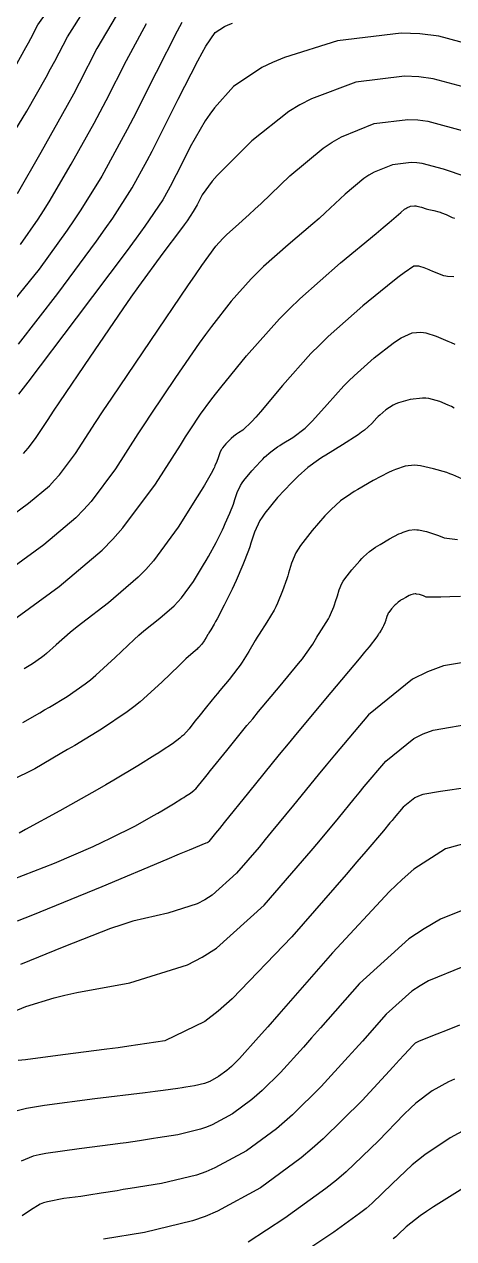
# Model space of a CAD drawing. Header units: metres. Extents: x 837117 to 838479, y 1189012 to 1191015.
# Drawn here: x 838162.4 to 838203.7, y 1189661.6 to 1189778.6 of the extents above; entities that cross this region are included whole.
import ezdxf

# ---------------------------------------------------------------- set-up
doc = ezdxf.new("R2010")
doc.units = ezdxf.units.M
doc.header["$LTSCALE"] = 0.3
doc.layers.add('COTAS 10', color=1, linetype='Continuous')
doc.layers.add('COTAS INT', color=252, linetype='Continuous')

msp = doc.modelspace()

# ---------------------------------------------------------------- linework, layer by layer
at = {"layer": 'COTAS 10'}
for points in [[(838161.98, 1189757.38), (838163.68, 1189759.81), (838164.2, 1189760.62), (838164.74, 1189761.49), (838166.88, 1189765.11), (838169.08, 1189769.07), (838169.66, 1189770.16), (838170.24, 1189771.24), (838172.2, 1189775.11), (838174.13, 1189778.66)], [(838160.67, 1189730.9), (838162.76, 1189732.44), (838164.77, 1189734.14), (838165.28, 1189734.66), (838165.75, 1189735.18), (838167.28, 1189737.24), (838169.22, 1189740.22), (838169.96, 1189741.34), (838170.79, 1189742.58), (838174.52, 1189748.12), (838178.09, 1189753.38), (838178.83, 1189754.45), (838179.45, 1189755.35), (838180.78, 1189757.2), (838181.45, 1189757.95), (838181.65, 1189758.15), (838181.86, 1189758.35), (838182.68, 1189759.08), (838184.01, 1189760.27), (838184.54, 1189760.77), (838185.15, 1189761.33), (838187.91, 1189763.98), (838191.12, 1189766.66), (838192, 1189767.24), (838192.88, 1189767.75), (838196.02, 1189769.03), (838199.27, 1189769.43), (838200.22, 1189769.38), (838201.19, 1189769.26), (838204.86, 1189768.27)], [(838203.72, 1189741.6), (838203.46, 1189741.77), (838203.32, 1189741.83), (838203.16, 1189741.91), (838202.34, 1189742.26), (838201.3, 1189742.54), (838200.99, 1189742.57), (838200.68, 1189742.58), (838199.49, 1189742.44), (838198.37, 1189742.12), (838198.11, 1189742.02), (838197.86, 1189741.91), (838197.14, 1189741.45), (838196.56, 1189740.94), (838196.42, 1189740.8), (838196.28, 1189740.66), (838195.81, 1189740.13), (838195.11, 1189739.5), (838194.82, 1189739.28), (838194.5, 1189739.05), (838192.98, 1189738.08), (838191.38, 1189737.09), (838191, 1189736.85), (838190.66, 1189736.62), (838189.65, 1189735.89), (838188.7, 1189735.05), (838188.39, 1189734.75), (838188.07, 1189734.42), (838186.73, 1189732.99), (838185.5, 1189731.49), (838185.24, 1189731.12), (838185.02, 1189730.77), (838184.51, 1189729.66), (838184.17, 1189728.59), (838184.05, 1189728.25), (838183.93, 1189727.9), (838183.38, 1189726.52), (838182.74, 1189725.02), (838182.55, 1189724.59), (838182.35, 1189724.17), (838181.59, 1189722.63), (838180.91, 1189721.32), (838180.77, 1189721.04), (838180.64, 1189720.8), (838180.32, 1189720.26), (838180.13, 1189719.96), (838180.08, 1189719.88), (838180.03, 1189719.8), (838179.87, 1189719.52), (838179.71, 1189719.25), (838179.66, 1189719.18), (838179.61, 1189719.1), (838179.41, 1189718.83), (838179.15, 1189718.55), (838179.07, 1189718.47), (838178.98, 1189718.39), (838178.62, 1189718.08), (838177.92, 1189717.46), (838177.61, 1189717.17), (838177.26, 1189716.83), (838175.6, 1189715.21), (838173.52, 1189713.33), (838172.89, 1189712.84), (838172.25, 1189712.35), (838169.78, 1189710.68), (838167.21, 1189709.12), (838166.52, 1189708.71), (838165.82, 1189708.29), (838163.36, 1189706.86), (838161.1, 1189705.75)], [(838160.81, 1189683.25), (838162.51, 1189683.95), (838165.24, 1189684.81), (838166.26, 1189685.06), (838167.41, 1189685.31), (838172.51, 1189686.25), (838178.06, 1189687.98), (838179.49, 1189688.73), (838180.87, 1189689.6), (838185.45, 1189693.74), (838189.14, 1189698), (838189.96, 1189698.96), (838190.69, 1189699.82), (838192.59, 1189702.11), (838194.1, 1189703.96), (838194.58, 1189704.54), (838195.08, 1189705.16), (838197.14, 1189707.61), (838199.83, 1189709.79), (838200.73, 1189710.22), (838201.7, 1189710.58), (838205.79, 1189711.28)], [(838204.23, 1189682.18), (838203.04, 1189681.69), (838202.06, 1189681.29), (838200.36, 1189680.61), (838200.1, 1189680.5), (838200.03, 1189680.47), (838199.97, 1189680.43), (838199.78, 1189680.25), (838198.92, 1189679.31), (838198.44, 1189678.79), (838197.85, 1189678.16), (838194.86, 1189674.92), (838191.12, 1189671.21), (838190.07, 1189670.27), (838189, 1189669.38), (838185.08, 1189666.49), (838180.95, 1189664.24), (838179.76, 1189663.74), (838178.54, 1189663.3), (838173.94, 1189662.19), (838169.97, 1189661.56)]]:
    msp.add_lwpolyline(points, dxfattribs=at)
at = {"layer": 'COTAS INT'}
for points in [[(838161.47, 1189774.49), (838162.5, 1189776.34), (838162.75, 1189776.79), (838162.98, 1189777.21), (838163.66, 1189778.53), (838165.31, 1189780.83)], [(838160.65, 1189767.01), (838162.61, 1189770.21), (838164.45, 1189773.49), (838164.89, 1189774.29), (838165.3, 1189775.04), (838166.51, 1189777.39), (838168.25, 1189780.11)], [(838171.19, 1189779.39), (838169.35, 1189776.25), (838167.64, 1189772.93), (838167.08, 1189771.87), (838166.47, 1189770.76), (838163.94, 1189766.25), (838161.67, 1189762.27)], [(838177.53, 1189778.77), (838177.07, 1189777.94), (838175.05, 1189773.96), (838172.83, 1189769.55), (838172.25, 1189768.45), (838171.69, 1189767.39), (838169.81, 1189763.96), (838167.81, 1189760.7), (838167.17, 1189759.74), (838166.5, 1189758.76), (838163.78, 1189755.01), (838160.89, 1189751.44)], [(838161.79, 1189747.78), (838165.57, 1189752.64), (838169.32, 1189757.71), (838170.15, 1189758.87), (838170.88, 1189759.92), (838172.75, 1189762.82), (838174.19, 1189765.48), (838174.66, 1189766.37), (838175.16, 1189767.33), (838177.18, 1189771.37), (838179.07, 1189775.08), (838179.48, 1189775.84), (838179.84, 1189776.48), (838180.74, 1189777.81), (838181.63, 1189778.37), (838181.98, 1189778.53), (838182.39, 1189778.69)], [(838209.15, 1189775.58), (838202.24, 1189777.44), (838200.41, 1189777.66), (838198.63, 1189777.75), (838192.5, 1189777.01), (838187.39, 1189775.38), (838186.25, 1189774.9), (838185.22, 1189774.42), (838182.5, 1189772.59), (838180.67, 1189770.54), (838180.21, 1189769.93), (838179.76, 1189769.28), (838178.32, 1189766.77), (838177.12, 1189764.36), (838176.82, 1189763.79), (838176.55, 1189763.26), (838175.68, 1189761.68), (838173.95, 1189759.13), (838173.12, 1189757.99), (838172.15, 1189756.66), (838167.36, 1189750.27), (838162.7, 1189744.12), (838161.8, 1189742.94)], [(838207.01, 1189771.93), (838201.71, 1189773.35), (838200.32, 1189773.52), (838198.95, 1189773.59), (838194.26, 1189773.02), (838189.99, 1189771.42), (838188.89, 1189770.84), (838187.82, 1189770.2), (838184.26, 1189767.37), (838181.49, 1189764.61), (838180.93, 1189764.01), (838180.45, 1189763.48), (838179.46, 1189762.16), (838179.08, 1189761.4), (838178.98, 1189761.21), (838178.9, 1189761.04), (838178.62, 1189760.54), (838178.03, 1189759.67), (838177.73, 1189759.27), (838177.39, 1189758.8), (838175.69, 1189756.53), (838173.36, 1189753.34), (838172.62, 1189752.3), (838171.83, 1189751.18), (838168.65, 1189746.53), (838165.75, 1189742.22), (838165.14, 1189741.31), (838164.61, 1189740.52), (838163.42, 1189738.7), (838162.7, 1189737.74), (838162.48, 1189737.49), (838162.24, 1189737.25)], [(838204.89, 1189763.89), (838202.71, 1189764.62), (838200.66, 1189765.17), (838200.12, 1189765.24), (838199.59, 1189765.26), (838197.78, 1189765.05), (838196.02, 1189764.33), (838195.53, 1189764.04), (838195.04, 1189763.72), (838193.25, 1189762.23), (838191.31, 1189760.42), (838190.72, 1189759.89), (838190.11, 1189759.36), (838187.74, 1189757.34), (838185.37, 1189755.25), (838184.76, 1189754.66), (838184.18, 1189754.07), (838182.26, 1189751.92), (838180.36, 1189749.47), (838179.79, 1189748.7), (838179.2, 1189747.88), (838176.91, 1189744.57), (838174.55, 1189741.04), (838173.92, 1189740.09), (838173.3, 1189739.14), (838171.14, 1189735.77), (838168.8, 1189732.63), (838168.07, 1189731.82), (838167.31, 1189731.04), (838164.23, 1189728.43), (838161.38, 1189726.34)], [(838160.85, 1189720.86), (838165.7, 1189724.42), (838169.84, 1189727.93), (838170.87, 1189728.98), (838171.85, 1189730.07), (838175, 1189734.3), (838177.38, 1189738.05), (838177.88, 1189738.83), (838178.32, 1189739.51), (838179.31, 1189741.03), (838180.32, 1189742.38), (838180.76, 1189742.95), (838181.28, 1189743.59), (838183.74, 1189746.64), (838186.91, 1189750.2), (838187.88, 1189751.17), (838188.88, 1189752.14), (838192.8, 1189755.61), (838196.21, 1189758.45), (838196.9, 1189759.02), (838197.47, 1189759.5), (838198.59, 1189760.47), (838198.96, 1189760.78), (838199.06, 1189760.85), (838199.17, 1189760.91), (838199.53, 1189761.06), (838199.92, 1189761.1), (838200.03, 1189761.1), (838200.14, 1189761.08), (838200.57, 1189760.97), (838201.03, 1189760.82), (838201.15, 1189760.78), (838201.29, 1189760.74), (838201.78, 1189760.64), (838202.26, 1189760.52), (838202.39, 1189760.49), (838202.52, 1189760.44), (838202.96, 1189760.26), (838203.55, 1189759.99), (838203.77, 1189759.9)], [(838203.69, 1189754.25), (838203.08, 1189754.29), (838202.91, 1189754.32), (838202.74, 1189754.36), (838202.15, 1189754.57), (838201.6, 1189754.82), (838201.46, 1189754.88), (838201.32, 1189754.94), (838200.85, 1189755.14), (838200.43, 1189755.27), (838200.32, 1189755.29), (838200.21, 1189755.3), (838199.86, 1189755.28), (838198.91, 1189754.65), (838198.42, 1189754.28), (838197.84, 1189753.82), (838194.94, 1189751.47), (838191.61, 1189748.52), (838190.76, 1189747.69), (838189.94, 1189746.86), (838187.22, 1189743.8), (838185.1, 1189741.26), (838184.65, 1189740.75), (838184.27, 1189740.33), (838183.4, 1189739.5), (838182.98, 1189739.24), (838182.88, 1189739.18), (838182.79, 1189739.11), (838182.53, 1189738.92), (838182.28, 1189738.7), (838182.2, 1189738.62), (838182.11, 1189738.54), (838181.76, 1189738.16), (838181.44, 1189737.77), (838181.37, 1189737.67), (838181.31, 1189737.58), (838181.18, 1189737.29), (838181.09, 1189737.01), (838181.06, 1189736.92), (838181.03, 1189736.83), (838180.89, 1189736.47), (838180.71, 1189736.05), (838180.65, 1189735.93), (838180.59, 1189735.8), (838180.34, 1189735.3), (838179.69, 1189734.19), (838179.38, 1189733.68), (838179, 1189733.08), (838177.16, 1189730.15), (838174.78, 1189726.9), (838174.07, 1189726.08), (838173.33, 1189725.31), (838170.47, 1189722.84), (838167.86, 1189720.87), (838167.28, 1189720.42), (838166.76, 1189720), (838165.42, 1189718.82), (838164.51, 1189717.98), (838164.26, 1189717.78), (838164.02, 1189717.58), (838163.16, 1189716.99), (838162.33, 1189716.48)], [(838162.22, 1189711.31), (838163.85, 1189712.26), (838164.31, 1189712.53), (838164.77, 1189712.8), (838166.47, 1189713.84), (838168.22, 1189715.06), (838168.72, 1189715.45), (838169.23, 1189715.87), (838171.1, 1189717.59), (838172.92, 1189719.32), (838173.39, 1189719.74), (838173.85, 1189720.14), (838175.39, 1189721.37), (838176.78, 1189722.57), (838177.14, 1189722.94), (838177.48, 1189723.33), (838178.63, 1189724.91), (838179.62, 1189726.52), (838179.86, 1189726.93), (838180.09, 1189727.33), (838180.82, 1189728.68), (838181.42, 1189729.88), (838181.56, 1189730.19), (838181.7, 1189730.49), (838182.13, 1189731.49), (838182.48, 1189732.37), (838182.56, 1189732.59), (838182.63, 1189732.8), (838182.84, 1189733.48), (838183.16, 1189734.17), (838183.31, 1189734.4), (838183.47, 1189734.63), (838184.24, 1189735.57), (838185.09, 1189736.48), (838185.3, 1189736.69), (838185.49, 1189736.88), (838186.09, 1189737.41), (838186.72, 1189737.87), (838186.94, 1189738.01), (838187.18, 1189738.17), (838188.19, 1189738.79), (838189.38, 1189739.69), (838189.74, 1189740.02), (838190.1, 1189740.38), (838191.51, 1189741.97), (838193.11, 1189743.76), (838193.59, 1189744.25), (838194.09, 1189744.73), (838196.04, 1189746.46), (838197.85, 1189747.86), (838198.26, 1189748.15), (838198.64, 1189748.39), (838199.67, 1189748.86), (838200.51, 1189748.92), (838200.76, 1189748.89), (838201.01, 1189748.85), (838202.01, 1189748.53), (838203.11, 1189748.06), (838203.44, 1189747.92), (838203.78, 1189747.77)], [(838204.48, 1189734.79), (838203.6, 1189735.19), (838203.31, 1189735.29), (838203.01, 1189735.4), (838201.75, 1189735.77), (838200.5, 1189736.04), (838200.19, 1189736.08), (838199.9, 1189736.1), (838199.02, 1189736.03), (838198.08, 1189735.71), (838197.75, 1189735.57), (838197.41, 1189735.41), (838195.94, 1189734.64), (838194.46, 1189733.78), (838194.1, 1189733.57), (838193.78, 1189733.36), (838192.8, 1189732.67), (838191.89, 1189731.84), (838191.6, 1189731.55), (838191.29, 1189731.23), (838190.06, 1189729.82), (838188.93, 1189728.37), (838188.7, 1189728.01), (838188.5, 1189727.68), (838188.06, 1189726.66), (838187.79, 1189725.72), (838187.71, 1189725.44), (838187.61, 1189725.15), (838187.22, 1189724), (838186.72, 1189722.81), (838186.56, 1189722.48), (838186.39, 1189722.15), (838185.69, 1189720.98), (838184.95, 1189719.85), (838184.77, 1189719.54), (838184.58, 1189719.24), (838183.97, 1189718.18), (838183.33, 1189717.13), (838183.13, 1189716.84), (838182.92, 1189716.55), (838182.08, 1189715.48), (838181.19, 1189714.42), (838180.95, 1189714.13), (838180.72, 1189713.85), (838179.89, 1189712.83), (838179.15, 1189711.9), (838178.96, 1189711.67), (838178.78, 1189711.44), (838178.22, 1189710.73), (838177.67, 1189710.12), (838177.5, 1189709.96), (838177.32, 1189709.8), (838176.62, 1189709.27), (838175.64, 1189708.63), (838175.3, 1189708.41), (838174.92, 1189708.17), (838173.27, 1189707.14), (838170.99, 1189705.77), (838170.21, 1189705.32), (838169.36, 1189704.84), (838165.77, 1189702.83), (838162.49, 1189701.03), (838161.85, 1189700.67)], [(838161.29, 1189696.22), (838165.27, 1189697.76), (838168.98, 1189699.38), (838169.85, 1189699.78), (838170.66, 1189700.17), (838173.05, 1189701.38), (838174.8, 1189702.36), (838175.22, 1189702.6), (838175.6, 1189702.82), (838176.71, 1189703.49), (838177.52, 1189703.99), (838177.7, 1189704.11), (838177.87, 1189704.22), (838178.35, 1189704.53), (838178.69, 1189704.79), (838178.78, 1189704.87), (838178.86, 1189704.94), (838179.13, 1189705.24), (838179.7, 1189705.95), (838179.97, 1189706.29), (838180.29, 1189706.69), (838181.85, 1189708.64), (838183.79, 1189711.02), (838184.34, 1189711.69), (838184.9, 1189712.37), (838186.97, 1189714.85), (838188.75, 1189717), (838189.12, 1189717.46), (838189.43, 1189717.87), (838190.14, 1189718.88), (838190.51, 1189719.53), (838190.62, 1189719.72), (838190.74, 1189719.91), (838191.19, 1189720.6), (838191.63, 1189721.32), (838191.73, 1189721.52), (838191.83, 1189721.73), (838192.14, 1189722.46), (838192.38, 1189723.17), (838192.43, 1189723.35), (838192.49, 1189723.52), (838192.65, 1189724.1), (838192.92, 1189724.73), (838193.05, 1189724.93), (838193.19, 1189725.15), (838193.88, 1189726.04), (838194.64, 1189726.91), (838194.83, 1189727.11), (838195.01, 1189727.29), (838195.57, 1189727.79), (838196.17, 1189728.22), (838196.37, 1189728.35), (838196.59, 1189728.48), (838197.5, 1189729.01), (838198.4, 1189729.49), (838198.62, 1189729.58), (838198.82, 1189729.67), (838199.4, 1189729.86), (838199.94, 1189729.91), (838200.12, 1189729.89), (838200.31, 1189729.87), (838201.08, 1189729.71), (838201.85, 1189729.48), (838202.04, 1189729.41), (838202.21, 1189729.34), (838202.76, 1189729.1), (838204.06, 1189728.95)], [(838204.33, 1189723.45), (838203.3, 1189723.42), (838202.46, 1189723.4), (838201.03, 1189723.41), (838200.83, 1189723.5), (838200.76, 1189723.53), (838200.69, 1189723.55), (838200.4, 1189723.64), (838200.11, 1189723.7), (838200.04, 1189723.71), (838199.98, 1189723.71), (838199.77, 1189723.7), (838199.56, 1189723.63), (838199.48, 1189723.59), (838199.4, 1189723.56), (838199.06, 1189723.38), (838198.72, 1189723.18), (838198.64, 1189723.13), (838198.56, 1189723.08), (838198.34, 1189722.92), (838198.13, 1189722.73), (838198.06, 1189722.67), (838197.99, 1189722.59), (838197.71, 1189722.27), (838197.45, 1189721.93), (838197.39, 1189721.85), (838197.35, 1189721.77), (838197.24, 1189721.54), (838197.18, 1189721.32), (838197.16, 1189721.25), (838197.14, 1189721.19), (838197.05, 1189720.92), (838196.94, 1189720.65), (838196.9, 1189720.57), (838196.86, 1189720.5), (838196.7, 1189720.23), (838196.53, 1189719.97), (838196.48, 1189719.89), (838196.44, 1189719.82), (838196.3, 1189719.58), (838195.54, 1189718.61), (838195.11, 1189718.09), (838194.58, 1189717.45), (838191.87, 1189714.22), (838188.62, 1189710.33), (838187.75, 1189709.28), (838186.89, 1189708.25), (838183.92, 1189704.58), (838181.58, 1189701.68), (838181.13, 1189701.11), (838180.76, 1189700.65), (838180.12, 1189699.86), (838180.02, 1189699.77), (838179.99, 1189699.75), (838179.96, 1189699.74), (838179.83, 1189699.7), (838178.22, 1189699.04), (838177.25, 1189698.63), (838176.06, 1189698.13), (838169.83, 1189695.49), (838163.16, 1189692.76), (838161.67, 1189692.2)], [(838209.17, 1189717.89), (838202.7, 1189716.77), (838201.16, 1189716.2), (838199.73, 1189715.51), (838195.47, 1189712.06), (838192.21, 1189708.17), (838191.4, 1189707.2), (838190.64, 1189706.28), (838188.26, 1189703.35), (838186.13, 1189700.75), (838185.54, 1189700.04), (838184.95, 1189699.33), (838182.78, 1189696.8), (838180.44, 1189694.69), (838179.74, 1189694.24), (838179.01, 1189693.86), (838176.17, 1189692.97), (838172.81, 1189692.17), (838171.76, 1189691.84), (838170.65, 1189691.47), (838166.17, 1189689.72), (838161.98, 1189688.01)], [(838205.08, 1189705.06), (838202.4, 1189704.69), (838200.71, 1189704.4), (838200.3, 1189704.24), (838199.93, 1189704.06), (838198.81, 1189703.16), (838197.96, 1189702.14), (838197.75, 1189701.89), (838197.55, 1189701.65), (838196.92, 1189700.88), (838195.24, 1189698.9), (838194.37, 1189697.89), (838193.33, 1189696.68), (838188.11, 1189690.67), (838182.37, 1189684.7), (838181, 1189683.51), (838179.72, 1189682.53), (838175.89, 1189680.67), (838172.42, 1189680.14), (838171.38, 1189679.99), (838170.3, 1189679.84), (838166.07, 1189679.3), (838162.47, 1189678.84), (838161.77, 1189678.75)], [(838205.82, 1189699.96), (838202.9, 1189699.14), (838199.85, 1189697.2), (838198.73, 1189696.21), (838197.49, 1189695.03), (838192.02, 1189689.14), (838186.84, 1189683.22), (838185.79, 1189682.02), (838184.9, 1189681.01), (838183.07, 1189678.95), (838182.3, 1189678.19), (838182.08, 1189677.99), (838181.86, 1189677.81), (838181.05, 1189677.21), (838180.2, 1189676.75), (838179.95, 1189676.65), (838179.7, 1189676.55), (838178.75, 1189676.32), (838177.91, 1189676.19), (838177.72, 1189676.16), (838177.55, 1189676.14), (838177.13, 1189676.06), (838175.72, 1189675.88), (838174.94, 1189675.78), (838173.99, 1189675.66), (838169.15, 1189675.06), (838164.3, 1189674.42), (838163.35, 1189674.27), (838162.57, 1189674.14), (838161.17, 1189673.79)], [(838208.78, 1189694.96), (838202.42, 1189692.37), (838200.85, 1189691.46), (838199.35, 1189690.47), (838194.61, 1189686.18), (838190.87, 1189681.92), (838190.01, 1189680.95), (838189.22, 1189680.06), (838187, 1189677.61), (838185.24, 1189675.86), (838184.74, 1189675.42), (838184.24, 1189675), (838182.39, 1189673.64), (838180.45, 1189672.58), (838179.89, 1189672.34), (838179.31, 1189672.14), (838177.15, 1189671.61), (838175.22, 1189671.31), (838174.8, 1189671.24), (838174.42, 1189671.18), (838173.44, 1189671.02), (838172.15, 1189670.83), (838171.57, 1189670.75), (838170.89, 1189670.67), (838167.65, 1189670.26), (838164.44, 1189669.79), (838163.78, 1189669.66), (838163.22, 1189669.53), (838162.05, 1189669.06)], [(838204.57, 1189687.78), (838201.26, 1189686.44), (838200.44, 1189685.96), (838199.66, 1189685.45), (838197.19, 1189683.22), (838194.89, 1189680.62), (838194.22, 1189679.87), (838193.54, 1189679.11), (838190.93, 1189676.26), (838188.18, 1189673.53), (838187.4, 1189672.85), (838186.62, 1189672.19), (838183.74, 1189670.06), (838180.7, 1189668.41), (838179.82, 1189668.04), (838178.92, 1189667.72), (838175.55, 1189666.9), (838172.54, 1189666.43), (838171.87, 1189666.32), (838171.28, 1189666.22), (838169.76, 1189665.97), (838168.57, 1189665.78), (838168.19, 1189665.73), (838167.79, 1189665.67), (838166.15, 1189665.46), (838164.58, 1189665.16), (838164.21, 1189665.04), (838163.88, 1189664.91), (838162.94, 1189664.34), (838162.14, 1189663.8)], [(838203.75, 1189676.97), (838203.19, 1189676.7), (838201.6, 1189675.84), (838200.04, 1189674.65), (838199.51, 1189674.16), (838198.92, 1189673.6), (838196.43, 1189671.02), (838193.34, 1189668.03), (838192.39, 1189667.22), (838191.39, 1189666.42), (838187.42, 1189663.57), (838183.9, 1189661.25)], [(838206.47, 1189673), (838203.34, 1189671.3), (838200.9, 1189669.66), (838200.28, 1189669.19), (838199.69, 1189668.7), (838197.77, 1189666.88), (838195.84, 1189665.01), (838195.25, 1189664.51), (838194.63, 1189664.01), (838192.15, 1189662.23), (838189.56, 1189660.49)], [(838205.09, 1189666.76), (838201.75, 1189664.68), (838201.05, 1189664.22), (838200.45, 1189663.81), (838199.11, 1189662.73), (838198.35, 1189661.99), (838198.11, 1189661.79), (838197.86, 1189661.59)]]:
    msp.add_lwpolyline(points, dxfattribs=at)

doc.saveas('drawing.dxf')
